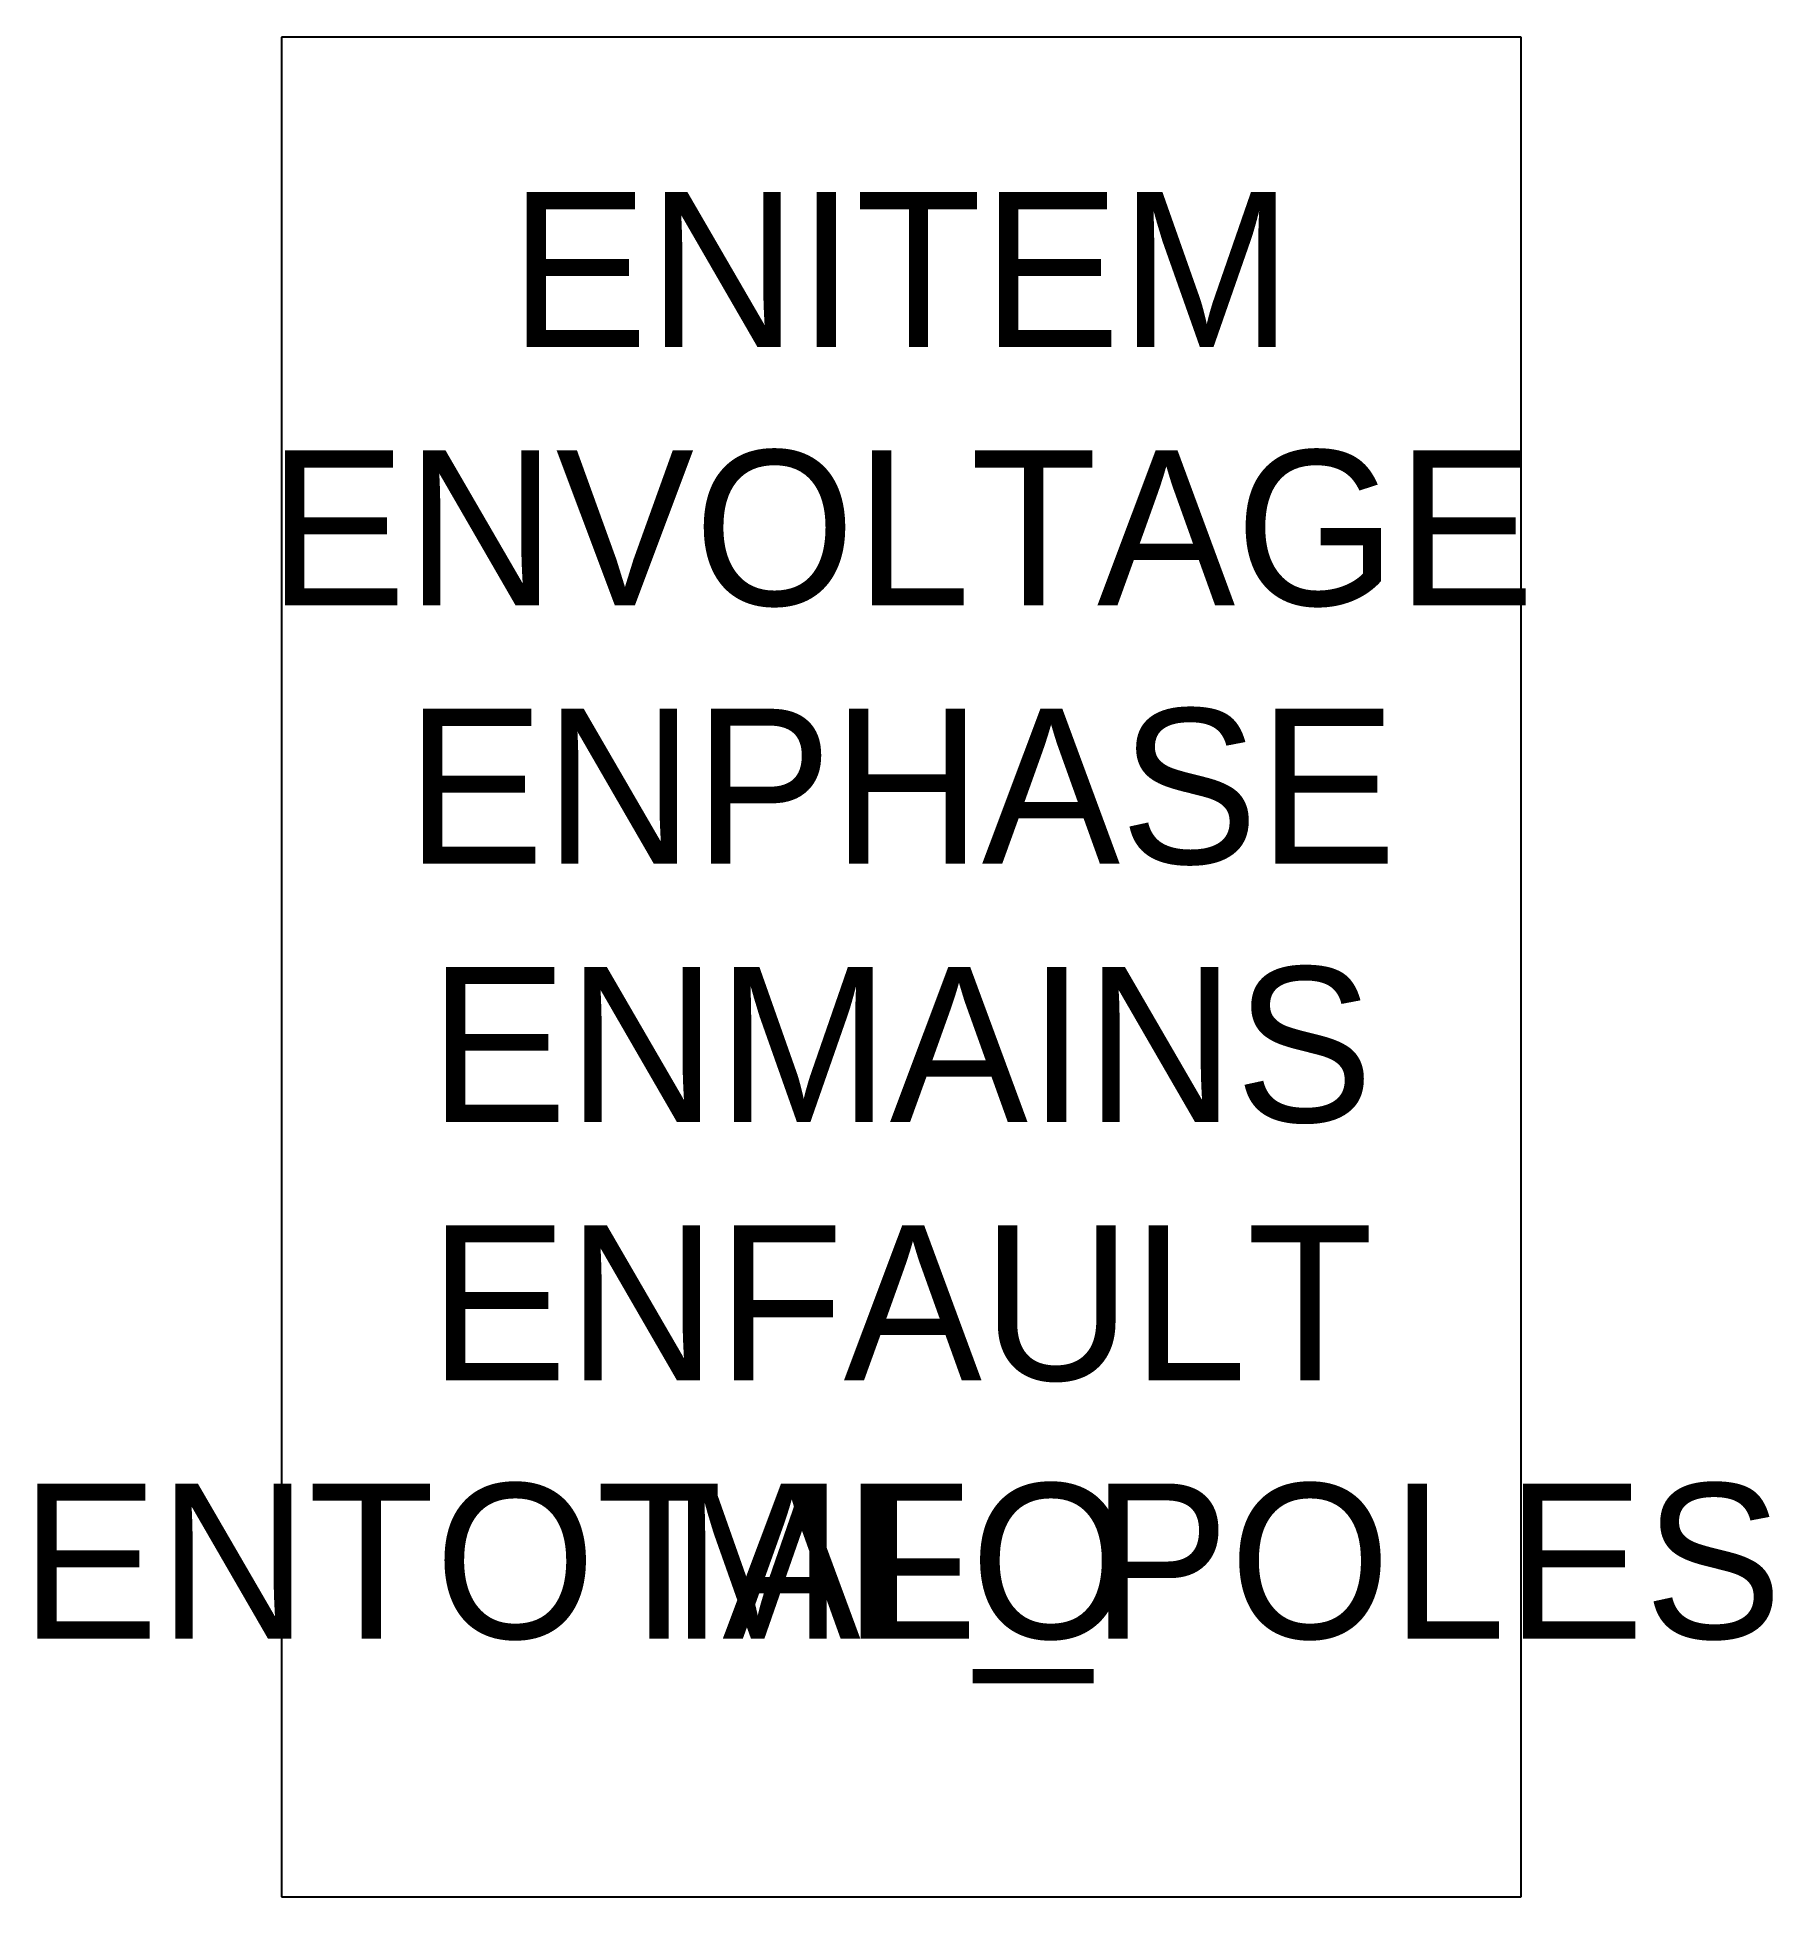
# Model space of a CAD drawing. Extents: x -2.79 to 2.81, y 0 to 6.
import ezdxf
from ezdxf.enums import TextEntityAlignment as Align

# ---------------------------------------------------------------- set-up
doc = ezdxf.new("R2010")
doc.units = 0
doc.header["$MEASUREMENT"] = 0
doc.layers.get('0').update_dxf_attribs({"linetype": 'CONTINUOUS'})
doc.layers.add('TEXT', color=4, linetype='CONTINUOUS')

msp = doc.modelspace()

# ---------------------------------------------------------------- linework, layer by layer
for p, q in [((2, 6), (-2, 6)), ((-2, 6), (-2, 0)), ((2, 0), (2, 6)), ((-2, 0), (2, 0))]:
    msp.add_line(p, q)

# ---------------------------------------------------------------- texts
at = {"layer": 'TEXT'}
msp.add_text('MFO', height=0.5, dxfattribs=at).set_placement((0, 0.8333), align=Align.CENTER)
for tag, text, p in [('ENITEM', 'PP1', (0, 5)), ('ENVOLTAGE', '120/208', (0, 4.1667)), ('ENPHASE', '3%%c, 4W', (0, 3.3333)), ('ENMAINS', '200A 3P', (0, 2.5))]:
    msp.add_attdef(tag, text=text, height=0.5, dxfattribs=at).set_placement(p, align=Align.CENTER)
at = {"layer": 'TEXT', "flags": 1}
for tag, text, p in [('ENFAULT', '10,000', (0, 1.6667)), ('ENTOTAL_POLES', '42', (0, 0.8333))]:
    msp.add_attdef(tag, text=text, height=0.5, dxfattribs=at).set_placement(p, align=Align.CENTER)

doc.saveas('drawing.dxf')
